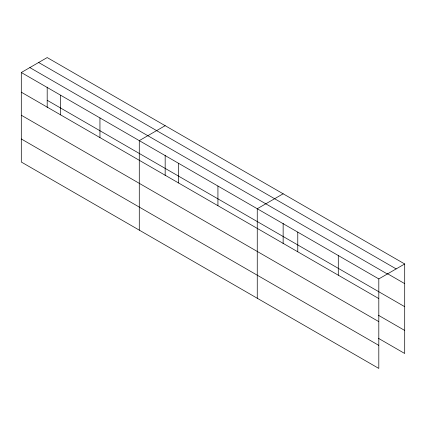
<?xml version="1.0" encoding="UTF-8"?>
<svg xmlns="http://www.w3.org/2000/svg" width="426" height="426" viewBox="0 0 426 426"><rect width="100%" height="100%" fill="white"/><g stroke="black" fill="none" stroke-linecap="round" stroke-linejoin="round"><path stroke-width="0.64" d="M47.19 107.533L47.19 87.106M165.171 155.218L165.171 175.65M283.146 223.336L283.146 243.763M378.81 321.63L378.81 278.923L21.3 72.516L21.3 162.024L378.81 368.431L378.81 321.63L21.3 115.228M378.448 338.329L404.7 353.484L404.7 263.976L47.19 57.569L21.3 72.516M165.171 125.681L139.281 140.628L139.281 230.141M283.146 193.798L257.256 208.745L257.256 298.253M378.81 278.923L404.7 263.976M38.649 62.5L396.159 268.907M387.58 273.748L404.7 283.631M29.841 67.585L387.351 273.987M47.19 100.28L404.7 306.683M21.3 92.176L378.81 298.583M378.448 315.277L404.7 330.432M21.3 138.977L378.81 345.38M338.292 255.531L338.292 275.191M297.774 232.138L297.774 251.798M217.931 186.04L217.931 205.699M178.606 163.334L178.606 182.994M99.95 117.927L99.95 137.582M60.625 95.222L60.625 114.882"/></g></svg>
